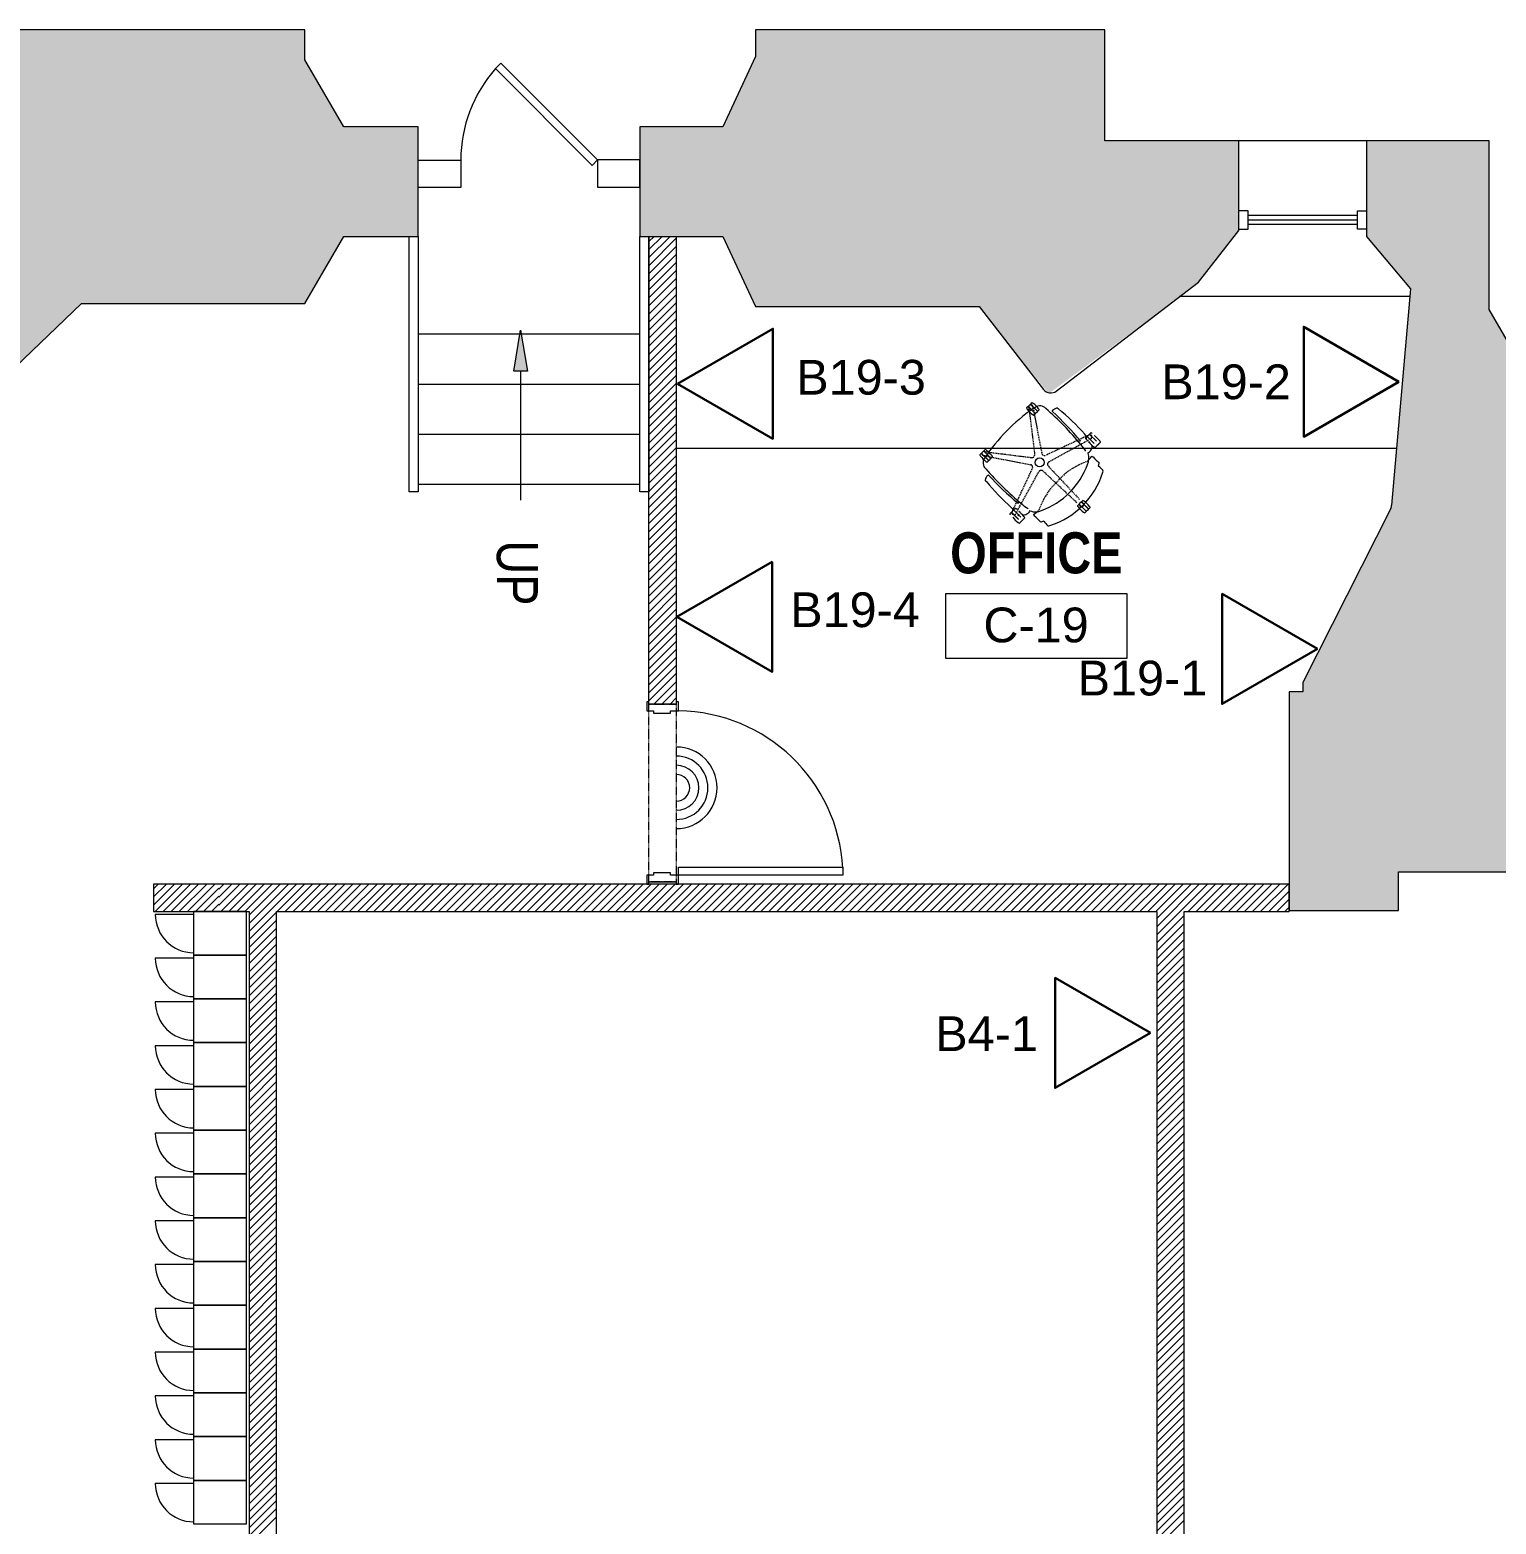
# Model space of a CAD drawing. Header units: inches. Extents: x 891 to 14187, y -1169 to 3232.
# Drawn here: x 2084.5 to 2406, y 2499.2 to 2826.9 of the extents above; entities that cross this region are included whole.
import ezdxf

# ---------------------------------------------------------------- set-up
doc = ezdxf.new("R2010")
doc.units = ezdxf.units.IN
doc.header["$MEASUREMENT"] = 0
doc.linetypes.add('IMPORT-IMPORT-HIDDEN', pattern=[0.375, 0.25, -0.125])
doc.linetypes.add('IMPORT-IMPORT-HIDDEN2', pattern=[0.1875, 0.125, -0.0625])
doc.layers.add('_DROPS_IDFS', color=7, linetype='Continuous')
for name, color, linetype, lineweight in [('_OPTEC_LAYER', 1, 'Continuous', 30), ('A-ANNO-RM TAG', 7, 'Continuous', 9), ('A-DOOR', 7, 'Continuous', 9), ('A-DOOR-EXG', 7, 'Continuous', 9), ('A-DOOR-HEAD', 7, 'IMPORT-IMPORT-HIDDEN2', 9), ('A-Furniture', 7, 'Continuous', 9), ('A-Hatch', 7, 'Continuous', 9), ('A-HATCH-1HR', 7, 'Continuous', 9), ('A-STAIR-EX_G', 7, 'Continuous', 9), ('A-WALL-INT NEW', 7, 'Continuous', 9), ('EX-EXT-CORE', 7, 'Continuous', 9), ('EX-Windows', 7, 'Continuous', 9), ('MUC-Text', 7, 'Continuous', 9), ('SPEAKER', 10, 'Continuous', 20)]:
    doc.layers.add(name, color=color, linetype=linetype, lineweight=lineweight)
doc.styles.add('Arial', font='arial.ttf', dxfattribs={"height": 7.623})
doc.styles.add('Arial Narrow_2', font='ARIALN.TTF', dxfattribs={"height": 9})
doc.styles.add('Arial Narrow_B', font='ARIALNB.TTF', dxfattribs={"height": 9})

# ---------------------------------------------------------------- blocks, each defined once
blk = doc.blocks.new('_DATA')
at = {"layer": '_DROPS_IDFS', "color": 1, "lineweight": 30}
blk.add_lwpolyline([(24.61, 42.64), (12.55, 21.75), (36.67, 21.75)], close=True, dxfattribs=at)

msp = doc.modelspace()

# ---------------------------------------------------------------- hatches: boundary and pattern name
at = {"layer": 'A-Hatch'}
for points in [[(2081.37, 2752.81), (2095.83, 2766.7), (2144.83, 2766.7), (2153.33, 2781.42), (2169.68, 2781.42), (2169.68, 2805.42), (2153.33, 2805.42), (2144.83, 2820.15), (2144.83, 2826.7), (2019.16, 2826.7), (2019.16, 2810.73), (2021.7, 2807.1), (2031.25, 2799.82), (2060.13, 2802.35), (2062.88, 2796.46), (2051.65, 2783.75), (2074.35, 2760.12)], [(2307.94, 2747.13), (2340.75, 2771.4), (2349.63, 2782.7), (2349.63, 2802.37), (2320.2, 2802.37), (2320.2, 2826.7), (2243.65, 2826.7), (2243.65, 2820.83), (2236.46, 2805.42), (2218.27, 2805.42), (2218.27, 2781.42), (2236.46, 2781.42), (2243.65, 2766.02), (2292.65, 2766.02), (2297.42, 2760.12)]]:
    msp.add_hatch(color=9, dxfattribs=at).paths.add_polyline_path(points)
h = msp.add_hatch(color=9, dxfattribs=at)
h.paths.add_polyline_path([(2360.64, 2633.56), (2384.64, 2633.56), (2384.64, 2642.06), (2440.64, 2642.06), (2443.67, 2648.3), (2456, 2648.3), (2456, 2674.3), (2452.5, 2674.3), (2452.5, 2679.3), (2431.95, 2679.3), (2431.95, 2717.87), (2404.53, 2765.36), (2404.53, 2802.37), (2377.63, 2802.37), (2377.63, 2781.42), (2387.27, 2769.93), (2383.18, 2722.3), (2363.64, 2683.56), (2363.64, 2681.56), (2360.64, 2681.56), (2360.64, 2639.56)])
h.paths.add_polyline_path([(3137.17, 2642.06), (3237.6, 2642.06), (3237.6, 2643.53), (3258.39, 2643.53), (3258.39, 2676.84), (3247.99, 2676.84), (3247.99, 2659.03), (3004.77, 2659.03), (3004.77, 2679.34), (2932.5, 2679.3), (2932.5, 2674.3), (2929, 2674.3), (2929.01, 2648.3), (2936.14, 2648.3), (2939.17, 2642.06), (3034.64, 2642.06), (3037.67, 2648.3), (3134.14, 2648.3), (3136.55, 2643.34)])
h.paths.add_polyline_path([(2638.64, 2642.06), (2641.67, 2648.3), (2654, 2648.3), (2654, 2674.3), (2650.5, 2674.3), (2650.5, 2679.3), (2536.5, 2679.3), (2536.5, 2674.3), (2533, 2674.3), (2533.01, 2648.3), (2540.14, 2648.3), (2543.17, 2642.06)])
h.paths.add_polyline_path([(2836.64, 2642.06), (2839.67, 2648.3), (2852, 2648.3), (2852, 2674.3), (2848.5, 2674.3), (2848.5, 2679.3), (2734.5, 2679.3), (2734.5, 2674.3), (2731, 2674.3), (2731.01, 2648.3), (2738.14, 2648.3), (2741.17, 2642.06)])
at = {"layer": 'MUC-Text'}
msp.add_hatch(color=8, dxfattribs=at).paths.add_polyline_path([(2190.63, 2752.07), (2193.63, 2752.07), (2192.13, 2761.07), (2191.97, 2760.12)])

# ---------------------------------------------------------------- linework, layer by layer
at = {"layer": 'A-ANNO-RM TAG', "color": 8, "flags": 128}
msp.add_lwpolyline([(2285.35, 2703.28), (2325.03, 2703.28), (2325.03, 2689.06), (2285.35, 2689.06)], close=True, dxfattribs=at)
at = {"layer": 'A-DOOR', "color": 8, "flags": 128}
for points in [[(2226.77, 2677.56), (2226.77, 2679.56), (2226.27, 2679.56), (2226.27, 2679.06), (2220.27, 2679.06), (2220.27, 2679.56), (2219.77, 2679.56), (2219.77, 2677.56), (2221.27, 2677.56), (2221.27, 2677.05), (2225.02, 2677.05), (2225.02, 2677.56)], [(2220.27, 2639.56), (2220.27, 2640.06), (2226.27, 2640.06), (2226.27, 2639.56), (2226.77, 2639.56), (2226.77, 2641.56), (2225.02, 2641.56), (2225.02, 2642.07), (2221.27, 2642.07), (2221.27, 2641.56), (2219.77, 2641.56), (2219.77, 2639.56)], [(2226.77, 2643.31), (2262.77, 2643.31), (2262.77, 2641.56), (2226.77, 2641.56)]]:
    msp.add_lwpolyline(points, close=True, dxfattribs=at)
at = {"layer": 'A-DOOR', "color": 55, "lineweight": 13, "flags": 128}
msp.add_lwpolyline([(2226.77, 2643.31), (2262.77, 2643.31), (2262.77, 2641.56), (2226.77, 2641.56)], close=True, dxfattribs=at)
at = {"layer": 'A-DOOR', "color": 8}
msp.add_arc((2226.32, 2641.06), 36.5, 3.1299, 89.2953, dxfattribs=at)
at = {"layer": 'A-DOOR-EXG', "color": 8}
for p, q in [((2169.68, 2798.36), (2179.02, 2798.36)), ((2179.02, 2798.36), (2179.02, 2792.36)), ((2209.02, 2798.37), (2209.02, 2792.37)), ((2218.27, 2798.37), (2209.02, 2798.37)), ((2218.27, 2792.37), (2218.27, 2798.37)), ((2179.02, 2792.36), (2169.68, 2792.36)), ((2209.02, 2792.37), (2218.27, 2792.37))]:
    msp.add_line(p, q, dxfattribs=at)
msp.add_lwpolyline([(2209.02, 2798.37), (2187.81, 2819.58), (2186.63, 2818.41), (2207.84, 2797.19)], close=True, dxfattribs=at)
msp.add_arc((2209.38, 2798.31), 30.36, 138.5347, 179.8762, dxfattribs=at)
at = {"layer": 'A-DOOR-HEAD', "color": 8, "flags": 128}
msp.add_lwpolyline([(2220.27, 2679.06), (2226.27, 2679.06), (2226.27, 2640.06), (2220.27, 2640.06)], close=True, dxfattribs=at)
at = {"layer": 'A-Furniture', "color": 8}
for p, q in [((2303.38, 2744.26), (2303.09, 2743.98)), ((2303.23, 2743.7), (2303.24, 2743.71)), ((2304.97, 2742.76), (2303.46, 2744.26)), ((2303.87, 2744.75), (2303.48, 2744.36)), ((2304.97, 2742.78), (2303.49, 2744.27)), ((2303.53, 2744.13), (2303.53, 2744.18)), ((2303.96, 2744.74), (2305.45, 2743.26)), ((2303.97, 2744.85), (2304.26, 2745.14)), ((2305.47, 2743.26), (2303.97, 2744.77)), ((2304.53, 2745), (2304.52, 2744.99)), ((2305.46, 2743.17), (2305.06, 2742.77)), ((2305.55, 2743.26), (2305.84, 2743.55)), ((2305.71, 2743.83), (2305.7, 2743.82)), ((2304.4, 2742.52), (2304.41, 2742.53)), ((2304.97, 2742.68), (2304.68, 2742.39)), ((2314.9, 2736.75), (2314.42, 2736.62)), ((2316.32, 2737.67), (2316.03, 2737.38)), ((2317.91, 2736.17), (2316.4, 2737.67)), ((2316.81, 2738.16), (2316.41, 2737.77)), ((2317.91, 2736.19), (2316.42, 2737.68)), ((2316.66, 2736.62), (2316.67, 2736.63)), ((2316.9, 2738.26), (2317.19, 2738.55)), ((2318.41, 2736.67), (2316.9, 2738.18)), ((2316.9, 2738.15), (2318.39, 2736.67)), ((2317.96, 2737.92), (2317.95, 2737.91)), ((2318.98, 2736.18), (2319.27, 2736.47)), ((2319.14, 2736.74), (2319.13, 2736.73)), ((2226.32, 2735.15), (2384.21, 2735.15)), ((2293.12, 2734), (2292.83, 2733.71)), ((2292.96, 2733.43), (2292.97, 2733.44)), ((2294.7, 2732.49), (2293.2, 2734)), ((2293.61, 2734.49), (2293.21, 2734.09)), ((2294.71, 2732.51), (2293.22, 2734)), ((2293.68, 2733.5), (2293.64, 2733.51)), ((2293.7, 2734.58), (2293.99, 2734.87)), ((2295.21, 2732.99), (2293.7, 2734.5)), ((2293.7, 2734.48), (2295.18, 2732.99)), ((2293.78, 2734.44), (2293.83, 2734.43)), ((2294.27, 2734.74), (2294.26, 2734.73)), ((2295.29, 2732.99), (2295.58, 2733.28)), ((2295.44, 2733.56), (2295.43, 2733.55)), ((2317.83, 2735.44), (2317.84, 2735.45)), ((2318.4, 2735.59), (2318.11, 2735.31)), ((2318.89, 2736.08), (2318.49, 2735.69)), ((2294.14, 2732.26), (2294.15, 2732.27)), ((2294.7, 2732.41), (2294.42, 2732.12)), ((2295.19, 2732.9), (2294.8, 2732.5)), ((2318.85, 2731.21), (2319.02, 2731.86)), ((2301.21, 2723.07), (2301.34, 2723.54)), ((2315.03, 2723.33), (2314.63, 2722.93)), ((2315.12, 2723.42), (2315.41, 2723.71)), ((2316.63, 2721.84), (2315.12, 2723.34)), ((2315.12, 2723.32), (2316.61, 2721.83)), ((2315.69, 2723.58), (2315.68, 2723.57)), ((2299.71, 2721.06), (2299.42, 2720.77)), ((2301.3, 2719.56), (2299.79, 2721.06)), ((2300.2, 2721.55), (2299.8, 2721.16)), ((2301.3, 2719.58), (2299.81, 2721.07)), ((2299.89, 2721.23), (2299.91, 2721.27)), ((2300.05, 2720.01), (2300.06, 2720.01)), ((2300.29, 2721.64), (2300.58, 2721.93)), ((2301.8, 2720.06), (2300.29, 2721.57)), ((2300.29, 2721.54), (2301.78, 2720.05)), ((2301.25, 2720.35), (2301.22, 2720.31)), ((2301.35, 2721.31), (2301.34, 2721.3)), ((2302.37, 2719.57), (2302.66, 2719.86)), ((2302.52, 2720.13), (2302.51, 2720.12)), ((2314.54, 2722.84), (2314.25, 2722.55)), ((2314.39, 2722.28), (2314.4, 2722.29)), ((2316.13, 2721.33), (2314.62, 2722.84)), ((2316.13, 2721.36), (2314.64, 2722.85)), ((2314.83, 2722.46), (2314.8, 2722.5)), ((2315.56, 2721.1), (2315.57, 2721.11)), ((2316.13, 2721.26), (2315.84, 2720.97)), ((2316.62, 2721.74), (2316.22, 2721.35)), ((2316.71, 2721.84), (2317, 2722.13)), ((2316.86, 2722.4), (2316.85, 2722.39)), ((2301.22, 2718.83), (2301.23, 2718.84)), ((2301.79, 2718.98), (2301.5, 2718.69)), ((2302.28, 2719.47), (2301.88, 2719.08)), ((2306.83, 2719.13), (2306.18, 2718.96)), ((2120.45, 2632.93), (2112.03, 2632.93)), ((2120.45, 2623.33), (2112.03, 2623.33)), ((2120.45, 2613.73), (2112.03, 2613.73)), ((2120.45, 2604.13), (2112.03, 2604.13)), ((2120.45, 2594.53), (2112.03, 2594.53)), ((2120.45, 2584.93), (2112.03, 2584.93)), ((2120.45, 2575.33), (2112.03, 2575.33)), ((2120.45, 2565.73), (2112.03, 2565.73)), ((2120.45, 2556.13), (2112.03, 2556.13)), ((2120.45, 2546.53), (2112.03, 2546.53)), ((2120.45, 2536.93), (2112.03, 2536.93)), ((2120.45, 2527.33), (2112.03, 2527.33)), ((2120.45, 2517.73), (2112.03, 2517.73)), ((2120.45, 2508.13), (2112.03, 2508.13))]:
    msp.add_line(p, q, dxfattribs=at)
at = {"layer": 'A-Furniture', "color": 8, "linetype": 'IMPORT-IMPORT-HIDDEN'}
for p, q in [((2303.6, 2743.8), (2304.85, 2733.79)), ((2304.51, 2743.94), (2306.41, 2734.03)), ((2316.39, 2737.88), (2307.2, 2733.57)), ((2307.97, 2732.19), (2316.81, 2737.07)), ((2294.17, 2734.36), (2304.18, 2733.11)), ((2294.19, 2733.43), (2303.93, 2731.55)), ((2300.08, 2721.57), (2304.37, 2730.71)), ((2300.9, 2721.15), (2305.77, 2729.99)), ((2314.12, 2723.2), (2306.66, 2730.18)), ((2307.87, 2731.2), (2314.72, 2723.89)), ((2311.57, 2729.64), (2308.4, 2726.41))]:
    msp.add_line(p, q, dxfattribs=at)
at = {"layer": 'A-Furniture', "color": 8, "flags": 128}
for points in [[(2131.97, 2633.61), (2131.97, 2624.01), (2120.45, 2624.01), (2120.45, 2633.61)], [(2131.97, 2624.01), (2131.97, 2614.41), (2120.45, 2614.41), (2120.45, 2624.01)], [(2131.97, 2614.41), (2131.97, 2604.81), (2120.45, 2604.81), (2120.45, 2614.41)], [(2131.97, 2604.81), (2131.97, 2595.21), (2120.45, 2595.21), (2120.45, 2604.81)], [(2131.97, 2595.21), (2131.97, 2585.61), (2120.45, 2585.61), (2120.45, 2595.21)], [(2131.97, 2585.61), (2131.97, 2576.01), (2120.45, 2576.01), (2120.45, 2585.61)], [(2131.97, 2576.01), (2131.97, 2566.41), (2120.45, 2566.41), (2120.45, 2576.01)], [(2131.97, 2566.41), (2131.97, 2556.81), (2120.45, 2556.81), (2120.45, 2566.41)], [(2131.97, 2556.81), (2131.97, 2547.21), (2120.45, 2547.21), (2120.45, 2556.81)], [(2131.97, 2547.21), (2131.97, 2537.61), (2120.45, 2537.61), (2120.45, 2547.21)], [(2131.97, 2537.61), (2131.97, 2528.01), (2120.45, 2528.01), (2120.45, 2537.61)], [(2131.97, 2528.01), (2131.97, 2518.41), (2120.45, 2518.41), (2120.45, 2528.01)], [(2131.97, 2518.41), (2131.97, 2508.81), (2120.45, 2508.81), (2120.45, 2518.41)], [(2131.97, 2508.81), (2131.97, 2499.21), (2120.45, 2499.21), (2120.45, 2508.81)]]:
    msp.add_lwpolyline(points, close=True, dxfattribs=at)
at = {"layer": 'A-Furniture', "color": 8}
msp.add_circle((2305.93, 2732.04), 0.978, dxfattribs=at)
for centre, radius, start, end in [((2328.3, 2709.83), 41.51, 125.0543, 146.0805), ((2303.13, 2743.94), 0.0547, 133.7499, 218.1894), ((2306.93, 2746.73), 4.77, 216.3098, 219.2413), ((2308.57, 2747.86), 6.77, 217.9463, 232.0537), ((2303.42, 2744.23), 0.055, 43.8629, 136.1371), ((2303.53, 2744.32), 0.064, 141.8202, 230.5884), ((2304, 2744.23), 0.473, 11.4441, 186.5559), ((2304, 2744.23), 0.475, 192.2895, 203.4074), ((2300.18, 2743.37), 3.45, 7.1386, 11.3095), ((2303.91, 2744.7), 0.064, 39.4116, 128.1798), ((2304, 2744.81), 0.055, 133.8629, 226.1371), ((2304.29, 2745.1), 0.0547, 51.8107, 136.2501), ((2301.5, 2741.3), 4.77, 50.7588, 53.6902), ((2308.47, 2737.65), 7.35, 118.4313, 123.1086), ((2304, 2744.23), 0.475, 354.5926, 5.7105), ((2308.13, 2744.63), 3.69, 186.8281, 190.7233), ((2300.37, 2739.66), 6.77, 37.9463, 52.0537), ((2306, 2742.67), 1.77, 41.9957, 125.455), ((2305.02, 2742.82), 0.064, 219.4116, 308.1798), ((2304.93, 2742.72), 0.055, 313.8629, 46.1371), ((2305.41, 2743.21), 0.064, 321.8202, 50.5884), ((2305.51, 2743.3), 0.055, 223.8629, 316.1371), ((2302, 2740.8), 4.77, 36.3098, 39.2413), ((2305.8, 2743.59), 0.0547, 313.7499, 38.1893), ((2261.71, 2691.74), 69.25, 39.6845, 48.8126), ((2308.78, 2743.29), 0.0937, 134.2537, 227.2873), ((2310.24, 2741.95), 2.08, 102.7641, 137.3851), ((2259.12, 2689.64), 73.01, 40.1847, 47.2049), ((2309.8, 2743.85), 0.121, 50.1189, 94.9202), ((2287.2, 2716.34), 35.73, 50.2993, 50.6047), ((2309.87, 2743.67), 0.215, 31.4903, 44.7927), ((2270.43, 2696.68), 61.56, 42.436, 49.9339), ((2307.43, 2746.23), 4.77, 230.7588, 233.6902), ((2304.64, 2742.43), 0.0547, 231.8107, 316.2501), ((2302.13, 2725.62), 18.63, 41.1694, 42.5251), ((2316.07, 2737.34), 0.0547, 133.7499, 218.1894), ((2319.87, 2740.14), 4.77, 216.3098, 219.2413), ((2318.75, 2737.17), 2.62, 167.0296, 177.8516), ((2316.49, 2737.21), 0.361, 170.4336, 213.798), ((2316.07, 2737.79), 0.126, 345.6397, 49.8026), ((2316.36, 2737.64), 0.055, 43.8629, 136.1371), ((2316.15, 2738.64), 0.795, 288.1465, 306.3016), ((2316.46, 2737.73), 0.064, 141.8202, 230.5884), ((2316.88, 2737.71), 0.392, 115.0821, 131.9954), ((2322, 2740.78), 6.77, 217.9463, 232.0537), ((2313.95, 2733.33), 4.2, 33.3641, 49.406), ((2316.93, 2737.64), 0.474, 293.8606, 117.2614), ((2316.85, 2738.11), 0.064, 39.4116, 128.1798), ((2316.94, 2738.22), 0.055, 133.8629, 226.1371), ((2317.23, 2738.51), 0.0547, 51.8107, 136.2501), ((2314.44, 2734.7), 4.77, 50.7588, 53.6902), ((2313.79, 2732.58), 6.77, 37.9463, 52.0537), ((2315.43, 2733.71), 4.77, 36.3098, 39.2413), ((2319.23, 2736.51), 0.0547, 313.7499, 38.1893), ((2292.87, 2733.67), 0.0547, 133.7499, 218.1894), ((2296.67, 2736.46), 4.77, 216.3098, 219.2413), ((2298.3, 2737.6), 6.77, 217.9463, 232.0537), ((2293.16, 2733.96), 0.055, 43.8629, 136.1371), ((2293.26, 2734.05), 0.064, 141.8202, 230.5884), ((2293.73, 2733.97), 0.473, 83.4441, 258.5559), ((2295.29, 2731.97), 1.77, 144.545, 228.0043), ((2293.65, 2734.44), 0.064, 39.4116, 128.1798), ((2293.74, 2734.54), 0.055, 133.8629, 226.1371), ((2293.73, 2733.97), 0.475, 264.3123, 275.4074), ((2292.79, 2726.26), 7.3, 78.9902, 82.2663), ((2293.73, 2733.97), 0.475, 66.5926, 77.6877), ((2294.54, 2737.44), 3.09, 258.4613, 263.1061), ((2294.03, 2734.83), 0.0547, 51.8107, 136.2501), ((2291.24, 2731.03), 4.77, 50.7588, 53.6902), ((2290.1, 2729.4), 6.77, 37.9463, 52.0537), ((2295.14, 2732.94), 0.064, 321.8202, 50.5884), ((2295.25, 2733.03), 0.055, 223.8629, 316.1371), ((2291.74, 2730.53), 4.77, 36.3098, 39.2413), ((2295.54, 2733.32), 0.0547, 313.7499, 38.1893), ((2306.52, 2728.64), 11.2, 31.6429, 40.8215), ((2313.88, 2732.93), 2.88, 332.8544, 22.22), ((2314.57, 2737.6), 3.98, 298.8802, 305.1836), ((2287.5, 2756.14), 37.52, 320.602, 322.7257), ((2315.17, 2736), 2.37, 315.5067, 343.6705), ((2317.88, 2734.25), 0.981, 237.8269, 255.3364), ((2316.9, 2735.49), 0.574, 344.7909, 14.9893), ((2338.25, 2751.86), 27.74, 222.0065, 226.1401), ((2320.86, 2739.15), 4.77, 230.7588, 233.6902), ((2318.07, 2735.34), 0.0547, 231.8107, 316.2501), ((2318.45, 2735.74), 0.064, 219.4116, 308.1798), ((2318.36, 2735.63), 0.055, 313.8629, 46.1371), ((2318.84, 2736.12), 0.064, 321.8202, 50.5884), ((2318.94, 2736.21), 0.055, 223.8629, 316.1371), ((2346.22, 2776.26), 69.25, 221.1874, 230.3155), ((2297.17, 2735.96), 4.77, 230.7588, 233.6902), ((2294.38, 2732.16), 0.0547, 231.8107, 316.2501), ((2294.67, 2732.45), 0.055, 313.8629, 46.1371), ((2294.76, 2732.55), 0.064, 219.4116, 308.1798), ((2302.72, 2735.24), 17.9, 287.6286, 342.6766), ((2300.94, 2737.22), 16.49, 314.5078, 340.1305), ((2314.42, 2725.44), 7.28, 42.0744, 52.5061), ((2319.39, 2730.13), 0.473, 332.3866, 23.3452), ((2296.01, 2727.72), 2.08, 132.6149, 167.2359), ((2294.11, 2728.17), 0.121, 175.0799, 219.8811), ((2321.63, 2750.76), 35.73, 219.3953, 219.7007), ((2294.29, 2728.1), 0.215, 225.2073, 238.5097), ((2341.29, 2767.53), 61.56, 220.0661, 227.564), ((2294.68, 2729.18), 0.0937, 42.7127, 135.7463), ((2348.32, 2778.85), 73.01, 222.7951, 229.8153), ((2300.74, 2737.02), 16.49, 289.8695, 315.4922), ((2315.15, 2722.81), 0.473, 227.4441, 42.5559), ((2315.07, 2723.28), 0.064, 39.4116, 128.1798), ((2315.16, 2723.38), 0.055, 133.8629, 226.1371), ((2320.68, 2728.68), 7.6, 224.0188, 225.8012), ((2315.42, 2723.26), 0.0497, 224.8256, 237.498), ((2315.45, 2723.68), 0.0547, 51.8107, 136.2501), ((2312.66, 2719.87), 4.77, 50.7588, 53.6902), ((2311.52, 2718.24), 6.77, 37.9463, 52.0537), ((2299.46, 2720.73), 0.0547, 133.7499, 218.1894), ((2303.26, 2723.53), 4.77, 216.3098, 219.2413), ((2299.75, 2721.02), 0.055, 43.8629, 136.1371), ((2312.34, 2735.83), 18.63, 227.4749, 228.8306), ((2299.85, 2721.12), 0.064, 141.8202, 230.5884), ((2300.32, 2721.03), 0.473, 155.4441, 330.5559), ((2300.32, 2721.03), 0.475, 138.5925, 149.6035), ((2296.93, 2723.05), 3.48, 330.7106, 334.8413), ((2305.39, 2724.17), 6.77, 217.9463, 232.0537), ((2300.18, 2721.89), 0.126, 220.1974, 284.3603), ((2300.24, 2721.5), 0.064, 39.4116, 128.1798), ((2300.8, 2719.21), 2.62, 92.1484, 102.9704), ((2300.33, 2721.6), 0.055, 133.8629, 226.1371), ((2300.62, 2721.9), 0.0547, 51.8107, 136.2501), ((2297.83, 2718.09), 4.77, 50.7588, 53.6902), ((2300.76, 2721.48), 0.361, 56.202, 99.5664), ((2300.81, 2720.54), 0.475, 336.3219, 347.4074), ((2304.71, 2718.85), 3.78, 151.3233, 155.1254), ((2297.18, 2715.97), 6.77, 37.9463, 52.0537), ((2297.18, 2715.97), 6.77, 37.9463, 52.0537), ((2304.64, 2724.02), 4.2, 220.594, 236.6359), ((2309.33, 2731.44), 11.2, 229.1785, 238.3571), ((2302.48, 2721.07), 0.574, 255.0107, 285.2091), ((2298.82, 2717.1), 4.77, 36.3098, 39.2413), ((2301.96, 2722.79), 2.37, 286.3295, 314.4933), ((2302.62, 2719.9), 0.0547, 313.7499, 38.1893), ((2300.37, 2723.39), 3.98, 324.8164, 331.1198), ((2305.03, 2724.08), 2.88, 247.78, 297.1456), ((2281.9, 2750.48), 37.52, 307.2743, 309.398), ((2303.8, 2720.1), 0.981, 14.6636, 32.1731), ((2286.18, 2699.74), 27.74, 43.8599, 47.9935), ((2314.29, 2722.51), 0.0547, 133.7499, 218.1894), ((2318.09, 2725.3), 4.77, 216.3098, 219.2413), ((2319.73, 2726.44), 6.77, 217.9463, 232.0537), ((2314.58, 2722.8), 0.055, 43.8629, 136.1371), ((2313.79, 2721.77), 1.24, 39.9848, 48.7914), ((2314.68, 2722.9), 0.064, 141.8202, 230.5884), ((2315.15, 2722.81), 0.476, 210.5295, 221.5961), ((2318.59, 2724.81), 4.77, 230.7588, 233.6902), ((2315.8, 2721), 0.0547, 231.8107, 316.2501), ((2316.18, 2721.4), 0.064, 219.4116, 308.1798), ((2316.09, 2721.29), 0.055, 313.8629, 46.1371), ((2316.57, 2721.78), 0.064, 321.8202, 50.5884), ((2316.67, 2721.88), 0.055, 223.8629, 316.1371), ((2313.16, 2719.37), 4.77, 36.3098, 39.2413), ((2316.96, 2722.17), 0.0547, 313.7499, 38.1893), ((2304.25, 2722.53), 4.77, 230.7588, 233.6902), ((2301.46, 2718.73), 0.0547, 231.8107, 316.2501), ((2301.84, 2719.13), 0.064, 219.4116, 308.1798), ((2301.75, 2719.02), 0.055, 313.8629, 46.1371), ((2302.23, 2719.51), 0.064, 321.8202, 50.5884), ((2302.33, 2719.6), 0.055, 223.8629, 316.1371), ((2312.61, 2723.56), 7.28, 217.494, 227.9256), ((2307.92, 2718.6), 0.473, 246.6548, 297.6134), ((2120.45, 2632.93), 8.42, 180, 270), ((2120.45, 2623.33), 8.42, 180, 270), ((2120.45, 2613.73), 8.42, 180, 270), ((2120.45, 2604.13), 8.42, 180, 270), ((2120.45, 2594.53), 8.42, 180, 270), ((2120.45, 2584.93), 8.42, 180, 270), ((2120.45, 2575.33), 8.42, 180, 270), ((2120.45, 2565.73), 8.42, 180, 270), ((2120.45, 2556.13), 8.42, 180, 270), ((2120.45, 2546.53), 8.42, 180, 270), ((2120.45, 2536.93), 8.42, 180, 270), ((2120.45, 2527.33), 8.42, 180, 270), ((2120.45, 2517.73), 8.42, 180, 270), ((2120.45, 2508.13), 8.42, 180, 270)]:
    msp.add_arc(centre, radius, start, end, dxfattribs=at)
at = {"layer": 'A-Furniture', "color": 8, "linetype": 'IMPORT-IMPORT-HIDDEN'}
for centre, radius, start, end in [((2304.25, 2733.72), 0.609, 263.4428, 6.5572), ((2307.01, 2734.15), 0.609, 191.4427, 288.4457), ((2303.81, 2730.96), 0.609, 335.4428, 78.5572), ((2306.3, 2729.69), 0.609, 53.5543, 150.5573), ((2308.28, 2731.66), 0.613, 119.6115, 228.3949), ((2323.12, 2714.31), 19.19, 110.2024, 127.0015), ((2323.73, 2714.86), 19.19, 142.9985, 159.7976)]:
    msp.add_arc(centre, radius, start, end, dxfattribs=at)
at = {"layer": 'A-HATCH-1HR', "color": 8}
for p, q in [((2220.27, 2780.49), (2221.4, 2781.62)), ((2220.27, 2778.72), (2223.16, 2781.62)), ((2220.27, 2776.96), (2224.93, 2781.62)), ((2220.27, 2775.19), (2226.27, 2781.19)), ((2220.27, 2773.42), (2226.27, 2779.42)), ((2220.27, 2771.65), (2226.27, 2777.65)), ((2220.27, 2769.89), (2226.27, 2775.89)), ((2220.27, 2768.12), (2226.27, 2774.12)), ((2220.27, 2766.35), (2226.27, 2772.35)), ((2220.27, 2764.58), (2226.27, 2770.58)), ((2220.27, 2762.81), (2226.27, 2768.81)), ((2220.27, 2761.05), (2226.27, 2767.05)), ((2220.27, 2759.28), (2226.27, 2765.28)), ((2220.27, 2757.51), (2226.27, 2763.51)), ((2220.27, 2755.74), (2226.27, 2761.74)), ((2220.27, 2753.98), (2226.27, 2759.98)), ((2220.27, 2752.21), (2226.27, 2758.21)), ((2220.27, 2750.44), (2226.27, 2756.44)), ((2220.27, 2748.67), (2226.27, 2754.67)), ((2220.27, 2746.9), (2226.27, 2752.9)), ((2220.27, 2745.14), (2226.27, 2751.14)), ((2220.27, 2743.37), (2226.27, 2749.37)), ((2220.27, 2741.6), (2226.27, 2747.6)), ((2220.27, 2739.83), (2226.27, 2745.83)), ((2220.27, 2738.07), (2226.27, 2744.07)), ((2220.27, 2736.3), (2226.27, 2742.3)), ((2220.27, 2734.53), (2226.27, 2740.53)), ((2220.27, 2732.76), (2226.27, 2738.76)), ((2220.27, 2730.99), (2226.27, 2736.99)), ((2220.27, 2729.23), (2226.27, 2735.23)), ((2220.27, 2727.46), (2226.27, 2733.46)), ((2220.27, 2725.69), (2226.27, 2731.69)), ((2220.27, 2723.92), (2226.27, 2729.92)), ((2220.27, 2722.16), (2226.27, 2728.16)), ((2220.27, 2720.39), (2226.27, 2726.39)), ((2220.27, 2718.62), (2226.27, 2724.62)), ((2220.27, 2716.85), (2226.27, 2722.85)), ((2220.27, 2715.08), (2226.27, 2721.08)), ((2220.27, 2713.32), (2226.27, 2719.32)), ((2220.27, 2711.55), (2226.27, 2717.55)), ((2220.27, 2709.78), (2226.27, 2715.78)), ((2220.27, 2708.01), (2226.27, 2714.01)), ((2220.27, 2706.25), (2226.27, 2712.25)), ((2220.27, 2704.48), (2226.27, 2710.48)), ((2220.27, 2702.71), (2226.27, 2708.71)), ((2220.27, 2700.94), (2226.27, 2706.94)), ((2220.27, 2699.17), (2226.27, 2705.17)), ((2220.27, 2697.41), (2226.27, 2703.41)), ((2220.27, 2695.64), (2226.27, 2701.64)), ((2220.27, 2693.87), (2226.27, 2699.87)), ((2220.27, 2692.1), (2226.27, 2698.1)), ((2220.27, 2690.34), (2226.27, 2696.34)), ((2220.27, 2688.57), (2226.27, 2694.57)), ((2220.27, 2686.8), (2226.27, 2692.8)), ((2220.27, 2685.03), (2226.27, 2691.03)), ((2220.27, 2683.26), (2226.27, 2689.26)), ((2220.27, 2681.5), (2226.27, 2687.5)), ((2220.27, 2679.73), (2226.27, 2685.73)), ((2221.36, 2679.06), (2226.27, 2683.96)), ((2223.13, 2679.06), (2226.27, 2682.19)), ((2224.9, 2679.06), (2226.27, 2680.43)), ((2111.64, 2638.51), (2112.69, 2639.56)), ((2111.64, 2636.74), (2114.45, 2639.56)), ((2111.64, 2634.98), (2116.22, 2639.56)), ((2111.99, 2633.56), (2117.99, 2639.56)), ((2113.76, 2633.56), (2119.76, 2639.56)), ((2115.53, 2633.56), (2121.53, 2639.56)), ((2117.29, 2633.56), (2123.29, 2639.56)), ((2119.06, 2633.56), (2125.06, 2639.56)), ((2120.83, 2633.56), (2125.98, 2638.71)), ((2125.98, 2638.48), (2127.05, 2639.56)), ((2125.98, 2636.71), (2128.82, 2639.56)), ((2125.98, 2634.94), (2130.59, 2639.56)), ((2126.36, 2633.56), (2132.36, 2639.56)), ((2128.13, 2633.56), (2134.13, 2639.56)), ((2129.89, 2633.56), (2135.89, 2639.56)), ((2131.66, 2633.56), (2137.66, 2639.56)), ((2132.6, 2632.73), (2139.43, 2639.56)), ((2132.6, 2630.96), (2141.2, 2639.56)), ((2132.6, 2629.19), (2142.96, 2639.56)), ((2138.73, 2633.56), (2144.73, 2639.56)), ((2140.5, 2633.56), (2146.5, 2639.56)), ((2142.27, 2633.56), (2148.27, 2639.56)), ((2144.03, 2633.56), (2150.03, 2639.56)), ((2145.8, 2633.56), (2151.8, 2639.56)), ((2147.57, 2633.56), (2153.57, 2639.56)), ((2149.34, 2633.56), (2155.34, 2639.56)), ((2151.11, 2633.56), (2157.11, 2639.56)), ((2152.87, 2633.56), (2158.87, 2639.56)), ((2154.64, 2633.56), (2160.64, 2639.56)), ((2156.41, 2633.56), (2162.41, 2639.56)), ((2158.18, 2633.56), (2164.18, 2639.56)), ((2159.94, 2633.56), (2165.94, 2639.56)), ((2161.71, 2633.56), (2167.71, 2639.56)), ((2163.48, 2633.56), (2169.48, 2639.56)), ((2165.25, 2633.56), (2171.25, 2639.56)), ((2167.02, 2633.56), (2173.02, 2639.56)), ((2168.78, 2633.56), (2174.78, 2639.56)), ((2170.55, 2633.56), (2176.55, 2639.56)), ((2172.32, 2633.56), (2178.32, 2639.56)), ((2174.09, 2633.56), (2180.09, 2639.56)), ((2175.85, 2633.56), (2181.85, 2639.56)), ((2177.62, 2633.56), (2183.62, 2639.56)), ((2179.39, 2633.56), (2185.39, 2639.56)), ((2181.16, 2633.56), (2187.16, 2639.56)), ((2182.93, 2633.56), (2188.93, 2639.56)), ((2184.69, 2633.56), (2190.69, 2639.56)), ((2186.46, 2633.56), (2192.46, 2639.56)), ((2188.23, 2633.56), (2194.23, 2639.56)), ((2190, 2633.56), (2196, 2639.56)), ((2191.76, 2633.56), (2197.76, 2639.56)), ((2193.53, 2633.56), (2199.53, 2639.56)), ((2195.3, 2633.56), (2201.3, 2639.56)), ((2197.07, 2633.56), (2203.07, 2639.56)), ((2198.84, 2633.56), (2204.84, 2639.56)), ((2200.6, 2633.56), (2206.6, 2639.56)), ((2202.37, 2633.56), (2208.37, 2639.56)), ((2204.14, 2633.56), (2210.14, 2639.56)), ((2205.91, 2633.56), (2211.91, 2639.56)), ((2207.67, 2633.56), (2213.67, 2639.56)), ((2209.44, 2633.56), (2215.44, 2639.56)), ((2211.21, 2633.56), (2217.21, 2639.56)), ((2212.98, 2633.56), (2218.98, 2639.56)), ((2214.75, 2633.56), (2220.75, 2639.56)), ((2216.51, 2633.56), (2222.51, 2639.56)), ((2218.28, 2633.56), (2224.28, 2639.56)), ((2220.05, 2633.56), (2226.05, 2639.56)), ((2221.82, 2633.56), (2227.82, 2639.56)), ((2223.58, 2633.56), (2229.58, 2639.56)), ((2225.35, 2633.56), (2231.35, 2639.56)), ((2227.12, 2633.56), (2233.12, 2639.56)), ((2228.89, 2633.56), (2234.89, 2639.56)), ((2230.66, 2633.56), (2236.66, 2639.56)), ((2232.42, 2633.56), (2238.42, 2639.56)), ((2234.19, 2633.56), (2240.19, 2639.56)), ((2235.96, 2633.56), (2241.96, 2639.56)), ((2237.73, 2633.56), (2243.73, 2639.56)), ((2239.49, 2633.56), (2245.49, 2639.56)), ((2241.26, 2633.56), (2247.26, 2639.56)), ((2243.03, 2633.56), (2249.03, 2639.56)), ((2244.8, 2633.56), (2250.8, 2639.56)), ((2246.57, 2633.56), (2252.57, 2639.56)), ((2248.33, 2633.56), (2254.33, 2639.56)), ((2250.1, 2633.56), (2256.1, 2639.56)), ((2251.87, 2633.56), (2257.87, 2639.56)), ((2253.64, 2633.56), (2259.64, 2639.56)), ((2255.4, 2633.56), (2261.4, 2639.56)), ((2257.17, 2633.56), (2263.17, 2639.56)), ((2258.94, 2633.56), (2264.94, 2639.56)), ((2260.71, 2633.56), (2266.71, 2639.56)), ((2262.48, 2633.56), (2268.48, 2639.56)), ((2264.24, 2633.56), (2270.24, 2639.56)), ((2266.01, 2633.56), (2272.01, 2639.56)), ((2267.78, 2633.56), (2273.78, 2639.56)), ((2269.55, 2633.56), (2275.55, 2639.56)), ((2271.31, 2633.56), (2277.31, 2639.56)), ((2273.08, 2633.56), (2279.08, 2639.56)), ((2274.85, 2633.56), (2280.85, 2639.56)), ((2276.62, 2633.56), (2282.62, 2639.56)), ((2278.39, 2633.56), (2284.39, 2639.56)), ((2280.15, 2633.56), (2286.15, 2639.56)), ((2281.92, 2633.56), (2287.92, 2639.56)), ((2283.69, 2633.56), (2289.69, 2639.56)), ((2285.46, 2633.56), (2291.46, 2639.56)), ((2287.22, 2633.56), (2293.22, 2639.56)), ((2288.99, 2633.56), (2294.99, 2639.56)), ((2290.76, 2633.56), (2296.76, 2639.56)), ((2292.53, 2633.56), (2298.53, 2639.56)), ((2294.3, 2633.56), (2300.3, 2639.56)), ((2296.06, 2633.56), (2302.06, 2639.56)), ((2297.83, 2633.56), (2303.83, 2639.56)), ((2299.6, 2633.56), (2305.6, 2639.56)), ((2301.37, 2633.56), (2307.37, 2639.56)), ((2303.13, 2633.56), (2309.13, 2639.56)), ((2304.9, 2633.56), (2310.9, 2639.56)), ((2306.67, 2633.56), (2312.67, 2639.56)), ((2308.44, 2633.56), (2314.44, 2639.56)), ((2310.21, 2633.56), (2316.21, 2639.56)), ((2311.97, 2633.56), (2317.97, 2639.56)), ((2313.74, 2633.56), (2319.74, 2639.56)), ((2315.51, 2633.56), (2321.51, 2639.56)), ((2317.28, 2633.56), (2323.28, 2639.56)), ((2319.04, 2633.56), (2325.04, 2639.56)), ((2320.81, 2633.56), (2326.81, 2639.56)), ((2322.58, 2633.56), (2328.58, 2639.56)), ((2324.35, 2633.56), (2330.35, 2639.56)), ((2326.11, 2633.56), (2332.11, 2639.56)), ((2327.88, 2633.56), (2333.88, 2639.56)), ((2329.65, 2633.56), (2335.65, 2639.56)), ((2331.42, 2633.56), (2337.42, 2639.56)), ((2331.63, 2632), (2339.19, 2639.56)), ((2331.63, 2630.23), (2340.95, 2639.56)), ((2331.63, 2628.46), (2342.72, 2639.56)), ((2338.49, 2633.56), (2344.49, 2639.56)), ((2340.26, 2633.56), (2346.26, 2639.56)), ((2342.02, 2633.56), (2348.02, 2639.56)), ((2343.79, 2633.56), (2349.79, 2639.56)), ((2345.56, 2633.56), (2351.56, 2639.56)), ((2347.33, 2633.56), (2353.33, 2639.56)), ((2349.1, 2633.56), (2355.1, 2639.56)), ((2350.86, 2633.56), (2356.86, 2639.56)), ((2352.63, 2633.56), (2358.63, 2639.56)), ((2354.4, 2633.56), (2360.4, 2639.56)), ((2356.17, 2633.56), (2360.64, 2638.03)), ((2122.6, 2633.56), (2125.98, 2636.94)), ((2124.36, 2633.56), (2125.98, 2635.17)), ((2357.93, 2633.56), (2360.64, 2636.26)), ((2132.6, 2627.43), (2138.6, 2633.43)), ((2132.6, 2625.66), (2138.6, 2631.66)), ((2331.63, 2626.69), (2337.63, 2632.69)), ((2359.7, 2633.56), (2360.64, 2634.49)), ((2132.6, 2623.89), (2138.6, 2629.89)), ((2132.6, 2622.12), (2138.6, 2628.12)), ((2331.63, 2624.93), (2337.63, 2630.93)), ((2331.63, 2623.16), (2337.63, 2629.16)), ((2132.6, 2620.36), (2138.6, 2626.36)), ((2331.63, 2621.39), (2337.63, 2627.39)), ((2331.63, 2619.62), (2337.63, 2625.62)), ((2132.6, 2618.59), (2138.6, 2624.59)), ((2132.6, 2616.82), (2138.6, 2622.82)), ((2331.63, 2617.85), (2337.63, 2623.85)), ((2331.63, 2616.09), (2337.63, 2622.09)), ((2132.6, 2615.05), (2138.6, 2621.05)), ((2132.6, 2613.28), (2138.6, 2619.28)), ((2331.63, 2614.32), (2337.63, 2620.32)), ((2331.63, 2612.55), (2337.63, 2618.55)), ((2132.6, 2611.52), (2138.6, 2617.52)), ((2132.6, 2609.75), (2138.6, 2615.75)), ((2331.63, 2610.78), (2337.63, 2616.78)), ((2331.63, 2609.02), (2337.63, 2615.02)), ((2132.6, 2607.98), (2138.6, 2613.98)), ((2132.6, 2606.21), (2138.6, 2612.21)), ((2331.63, 2607.25), (2337.63, 2613.25)), ((2132.6, 2604.45), (2138.6, 2610.45)), ((2132.6, 2602.68), (2138.6, 2608.68)), ((2331.63, 2605.48), (2337.63, 2611.48)), ((2331.63, 2603.71), (2337.63, 2609.71)), ((2132.6, 2600.91), (2138.6, 2606.91)), ((2132.6, 2599.14), (2138.6, 2605.14)), ((2331.63, 2601.94), (2337.63, 2607.94)), ((2331.63, 2600.18), (2337.63, 2606.18)), ((2132.6, 2597.37), (2138.6, 2603.37)), ((2331.63, 2598.41), (2337.63, 2604.41)), ((2331.63, 2596.64), (2337.63, 2602.64)), ((2132.6, 2595.61), (2138.6, 2601.61)), ((2132.6, 2593.84), (2138.6, 2599.84)), ((2331.63, 2594.87), (2337.63, 2600.87)), ((2331.63, 2593.11), (2337.63, 2599.11)), ((2132.6, 2592.07), (2138.6, 2598.07)), ((2132.6, 2590.3), (2138.6, 2596.3)), ((2331.63, 2591.34), (2337.63, 2597.34)), ((2331.63, 2589.57), (2337.63, 2595.57)), ((2132.6, 2588.54), (2138.6, 2594.54)), ((2132.6, 2586.77), (2138.6, 2592.77)), ((2331.63, 2587.8), (2337.63, 2593.8)), ((2331.63, 2586.03), (2337.63, 2592.03)), ((2132.6, 2585), (2138.6, 2591)), ((2132.6, 2583.23), (2138.6, 2589.23)), ((2331.63, 2584.27), (2337.63, 2590.27)), ((2132.6, 2581.46), (2138.6, 2587.46)), ((2132.6, 2579.7), (2138.6, 2585.7)), ((2331.63, 2582.5), (2337.63, 2588.5)), ((2331.63, 2580.73), (2337.63, 2586.73)), ((2132.6, 2577.93), (2138.6, 2583.93)), ((2331.63, 2578.96), (2337.63, 2584.96)), ((2331.63, 2577.2), (2337.63, 2583.2)), ((2132.6, 2576.16), (2138.6, 2582.16)), ((2132.6, 2574.39), (2138.6, 2580.39)), ((2331.63, 2575.43), (2337.63, 2581.43)), ((2331.63, 2573.66), (2337.63, 2579.66)), ((2132.6, 2572.63), (2138.6, 2578.63)), ((2132.6, 2570.86), (2138.6, 2576.86)), ((2331.63, 2571.89), (2337.63, 2577.89)), ((2331.63, 2570.12), (2337.63, 2576.12)), ((2132.6, 2569.09), (2138.6, 2575.09)), ((2132.6, 2567.32), (2138.6, 2573.32)), ((2331.63, 2568.36), (2337.63, 2574.36)), ((2331.63, 2566.59), (2337.63, 2572.59)), ((2132.6, 2565.55), (2138.6, 2571.55)), ((2132.6, 2563.79), (2138.6, 2569.79)), ((2331.63, 2564.82), (2337.63, 2570.82)), ((2132.6, 2562.02), (2138.6, 2568.02)), ((2132.6, 2560.25), (2138.6, 2566.25)), ((2331.63, 2563.05), (2337.63, 2569.05)), ((2331.63, 2561.29), (2337.63, 2567.29)), ((2132.6, 2558.48), (2138.6, 2564.48)), ((2132.6, 2556.72), (2138.6, 2562.72)), ((2331.63, 2559.52), (2337.63, 2565.52)), ((2331.63, 2557.75), (2337.63, 2563.75)), ((2132.6, 2554.95), (2138.6, 2560.95)), ((2331.63, 2555.98), (2337.63, 2561.98)), ((2331.63, 2554.21), (2337.63, 2560.21)), ((2132.6, 2553.18), (2138.6, 2559.18)), ((2132.6, 2551.41), (2138.6, 2557.41)), ((2331.63, 2552.45), (2337.63, 2558.45)), ((2331.63, 2550.68), (2337.63, 2556.68)), ((2132.6, 2549.64), (2138.6, 2555.64)), ((2132.6, 2547.88), (2138.6, 2553.88)), ((2331.63, 2548.91), (2337.63, 2554.91)), ((2331.63, 2547.14), (2337.63, 2553.14)), ((2132.6, 2546.11), (2138.6, 2552.11)), ((2132.6, 2544.34), (2138.6, 2550.34)), ((2331.63, 2545.38), (2337.63, 2551.38)), ((2331.63, 2543.61), (2337.63, 2549.61)), ((2132.6, 2542.57), (2138.6, 2548.57)), ((2132.6, 2540.81), (2138.6, 2546.81)), ((2331.63, 2541.84), (2337.63, 2547.84)), ((2132.6, 2539.04), (2138.6, 2545.04)), ((2132.6, 2537.27), (2138.6, 2543.27)), ((2331.63, 2540.07), (2337.63, 2546.07)), ((2331.63, 2538.3), (2337.63, 2544.3)), ((2132.6, 2535.5), (2138.6, 2541.5)), ((2132.6, 2533.73), (2138.6, 2539.73)), ((2331.63, 2536.54), (2337.63, 2542.54)), ((2331.63, 2534.77), (2337.63, 2540.77)), ((2132.6, 2531.97), (2138.6, 2537.97)), ((2331.63, 2533), (2337.63, 2539)), ((2331.63, 2531.23), (2337.63, 2537.23)), ((2132.6, 2530.2), (2138.6, 2536.2)), ((2132.6, 2528.43), (2138.6, 2534.43)), ((2331.63, 2529.47), (2337.63, 2535.47)), ((2331.63, 2527.7), (2337.63, 2533.7)), ((2132.6, 2526.66), (2138.6, 2532.66)), ((2132.6, 2524.9), (2138.6, 2530.9)), ((2331.63, 2525.93), (2337.63, 2531.93)), ((2331.63, 2524.16), (2337.63, 2530.16)), ((2132.6, 2523.13), (2138.6, 2529.13)), ((2132.6, 2521.36), (2138.6, 2527.36)), ((2331.63, 2522.39), (2337.63, 2528.39)), ((2331.63, 2520.63), (2337.63, 2526.63)), ((2132.6, 2519.59), (2138.6, 2525.59)), ((2132.6, 2517.82), (2138.6, 2523.82)), ((2331.63, 2518.86), (2337.63, 2524.86)), ((2132.6, 2516.06), (2138.6, 2522.06)), ((2132.6, 2514.29), (2138.6, 2520.29)), ((2331.63, 2517.09), (2337.63, 2523.09)), ((2331.63, 2515.32), (2337.63, 2521.32)), ((2132.6, 2512.52), (2138.6, 2518.52)), ((2132.6, 2510.75), (2138.6, 2516.75)), ((2331.63, 2513.56), (2337.63, 2519.56)), ((2331.63, 2511.79), (2337.63, 2517.79)), ((2132.6, 2508.99), (2138.6, 2514.99)), ((2331.63, 2510.02), (2337.63, 2516.02)), ((2331.63, 2508.25), (2337.63, 2514.25)), ((2132.6, 2507.22), (2138.6, 2513.22)), ((2132.6, 2505.45), (2138.6, 2511.45)), ((2331.63, 2506.48), (2337.63, 2512.48)), ((2331.63, 2504.72), (2337.63, 2510.72)), ((2132.6, 2503.68), (2138.6, 2509.68)), ((2132.6, 2501.91), (2138.6, 2507.91)), ((2331.63, 2502.95), (2337.63, 2508.95)), ((2331.63, 2501.18), (2337.63, 2507.18)), ((2132.6, 2500.15), (2138.6, 2506.15)), ((2132.6, 2498.38), (2138.6, 2504.38)), ((2331.63, 2499.41), (2337.63, 2505.41)), ((2331.63, 2497.65), (2337.63, 2503.65)), ((2132.6, 2496.61), (2138.6, 2502.61)), ((2132.6, 2494.84), (2138.6, 2500.84)), ((2331.63, 2495.88), (2337.63, 2501.88)), ((2331.63, 2494.11), (2337.63, 2500.11))]:
    msp.add_line(p, q, dxfattribs=at)
at = {"layer": 'A-STAIR-EX_G', "color": 8}
for p, q in [((2167.68, 2725.62), (2167.68, 2781.62)), ((2169.68, 2781.62), (2169.68, 2725.62)), ((2218.27, 2725.62), (2218.27, 2781.62)), ((2220.27, 2781.62), (2220.27, 2725.62)), ((2169.68, 2760.24), (2218.27, 2760.24)), ((2169.68, 2749.24), (2218.27, 2749.24)), ((2169.68, 2738.24), (2218.27, 2738.24)), ((2169.68, 2727.24), (2218.27, 2727.24)), ((2169.68, 2725.62), (2167.68, 2725.62)), ((2220.27, 2725.62), (2218.27, 2725.62))]:
    msp.add_line(p, q, dxfattribs=at)
at = {"layer": 'A-WALL-INT NEW', "color": 8}
for p, q in [((2220.27, 2679.06), (2220.27, 2781.62)), ((2226.27, 2781.62), (2226.27, 2679.06)), ((2226.27, 2679.06), (2220.27, 2679.06)), ((2360.64, 2639.56), (2111.64, 2639.56)), ((2111.64, 2639.56), (2111.64, 2633.56)), ((2360.64, 2639.56), (2360.64, 2633.56)), ((2360.64, 2633.56), (2360.64, 2639.56)), ((2111.64, 2633.56), (2132.6, 2633.56)), ((2132.6, 2633.56), (2132.6, 2270.3)), ((2138.6, 2276.3), (2138.6, 2633.56)), ((2138.6, 2633.56), (2331.63, 2633.56)), ((2331.63, 2633.56), (2331.63, 2276.3)), ((2337.63, 2270.3), (2337.63, 2633.56)), ((2337.63, 2633.56), (2360.64, 2633.56))]:
    msp.add_line(p, q, dxfattribs=at)
at = {"layer": 'EX-EXT-CORE', "color": 8}
for p, q in [((2144.83, 2826.9), (2019.16, 2826.9)), ((2144.83, 2820.34), (2144.83, 2826.9)), ((2320.2, 2826.9), (2243.65, 2826.9)), ((2243.65, 2826.9), (2243.65, 2821.03)), ((2320.2, 2802.56), (2320.2, 2826.9)), ((2153.33, 2805.62), (2144.83, 2820.34)), ((2243.65, 2821.03), (2236.46, 2805.62)), ((2169.68, 2805.62), (2153.33, 2805.62)), ((2169.68, 2781.62), (2169.68, 2805.62)), ((2236.46, 2805.62), (2218.27, 2805.62)), ((2218.27, 2805.62), (2218.27, 2781.62)), ((2349.63, 2802.56), (2320.2, 2802.56)), ((2377.63, 2802.56), (2349.63, 2802.56)), ((2349.63, 2782.89), (2349.63, 2802.56)), ((2404.53, 2802.56), (2377.63, 2802.56)), ((2377.63, 2802.56), (2377.63, 2781.62)), ((2404.53, 2765.55), (2404.53, 2802.56)), ((2340.75, 2771.59), (2349.63, 2782.89)), ((2144.83, 2766.9), (2153.33, 2781.62)), ((2153.33, 2781.62), (2169.68, 2781.62)), ((2218.27, 2781.62), (2236.46, 2781.62)), ((2236.46, 2781.62), (2243.65, 2766.21)), ((2377.63, 2781.62), (2387.27, 2770.13)), ((2309.58, 2747.7), (2340.75, 2771.59)), ((2387.27, 2770.13), (2383.12, 2722.7)), ((2081.37, 2753.01), (2095.83, 2766.9)), ((2095.83, 2766.9), (2144.83, 2766.9)), ((2243.65, 2766.21), (2292.65, 2766.21)), ((2292.65, 2766.21), (2306.79, 2748.05)), ((2387.12, 2768.41), (2336.6, 2768.41)), ((2431.95, 2718.06), (2404.53, 2765.55)), ((2382.91, 2721.97), (2363.64, 2683.75)), ((2363.64, 2683.75), (2363.64, 2681.75)), ((2363.64, 2681.75), (2360.64, 2681.75)), ((2360.64, 2681.75), (2360.64, 2633.75)), ((2384.64, 2633.75), (2384.64, 2642.25)), ((2384.64, 2642.25), (2440.64, 2642.25)), ((2360.64, 2633.75), (2384.64, 2633.75))]:
    msp.add_line(p, q, dxfattribs=at)
for centre, start, end in [((2308.36, 2749.28), 217.9066, 307.4791), ((2381.13, 2722.87), 333.2383, 355)]:
    msp.add_arc(centre, 2, start, end, dxfattribs=at)
at = {"layer": 'EX-Windows', "color": 8}
for p, q in [((2351.63, 2787.2), (2349.63, 2787.2)), ((2351.63, 2783.2), (2351.63, 2787.2)), ((2375.63, 2786.2), (2351.63, 2786.2)), ((2375.63, 2783.2), (2375.63, 2787.2)), ((2375.63, 2787.2), (2377.63, 2787.2)), ((2349.63, 2783.2), (2351.63, 2783.2)), ((2375.63, 2785.2), (2351.63, 2785.2)), ((2375.63, 2784.2), (2351.63, 2784.2)), ((2377.63, 2783.2), (2375.63, 2783.2))]:
    msp.add_line(p, q, dxfattribs=at)
at = {"layer": 'MUC-Text', "color": 8}
for p, q in [((2190.63, 2752.07), (2192.13, 2761.07)), ((2192.13, 2761.07), (2193.63, 2752.07)), ((2193.63, 2752.07), (2190.63, 2752.07)), ((2192.13, 2752.07), (2192.13, 2732.79)), ((2192.13, 2732.79), (2192.13, 2723.79))]:
    msp.add_line(p, q, dxfattribs=at)
at = {"layer": 'SPEAKER', "color": 3}
for radius in [8.94, 6.94, 4.94, 2.93]:
    msp.add_arc((2226.27, 2660.69), radius, 270, 90, dxfattribs=at)

# ---------------------------------------------------------------- block references
at = {"layer": '_OPTEC_LAYER'}
for p, rotation in [((2269.2, 2724.69), 89.99999999999999), ((2342.08, 2774.36), 270), ((2269.02, 2673.56), 89.99999999999999), ((2324.2, 2715.74), 269.9999999999999), ((2287.57, 2631.53), 270)]:
    msp.add_blockref('_DATA', p, dxfattribs=dict(at, rotation=rotation))

# ---------------------------------------------------------------- texts
at = {"layer": '_OPTEC_LAYER', "char_height": 7.623, "attachment_point": 1, "style": 'Arial'}
for s, insert in [('B19-3', (2252.57, 2754.53)), ('B19-2', (2332.61, 2753.53)), ('B19-4', (2251.24, 2703.55)), ('B19-1', (2314.27, 2688.56)), ('B4-1', (2283.06, 2610.58))]:
    msp.add_mtext_dynamic_manual_height_columns(s, width=5.9059, gutter_width=1, heights=[0.748], dxfattribs=dict(at, insert=insert))
at = {"layer": 'A-ANNO-RM TAG'}
for s, height, style, p in [('OFFICE', 9, 'Arial Narrow_B', (2286.32, 2707.71)), ('C-19', 7.623, 'Arial', (2293.61, 2692.59))]:
    msp.add_text(s, height=height, dxfattribs=dict(at, style=style)).set_placement(p)
at = {"layer": 'MUC-Text', "style": 'Arial Narrow_2'}
msp.add_text('UP', height=9, rotation=270, dxfattribs=at).set_placement((2186.92, 2714.98))

doc.saveas('drawing.dxf')
